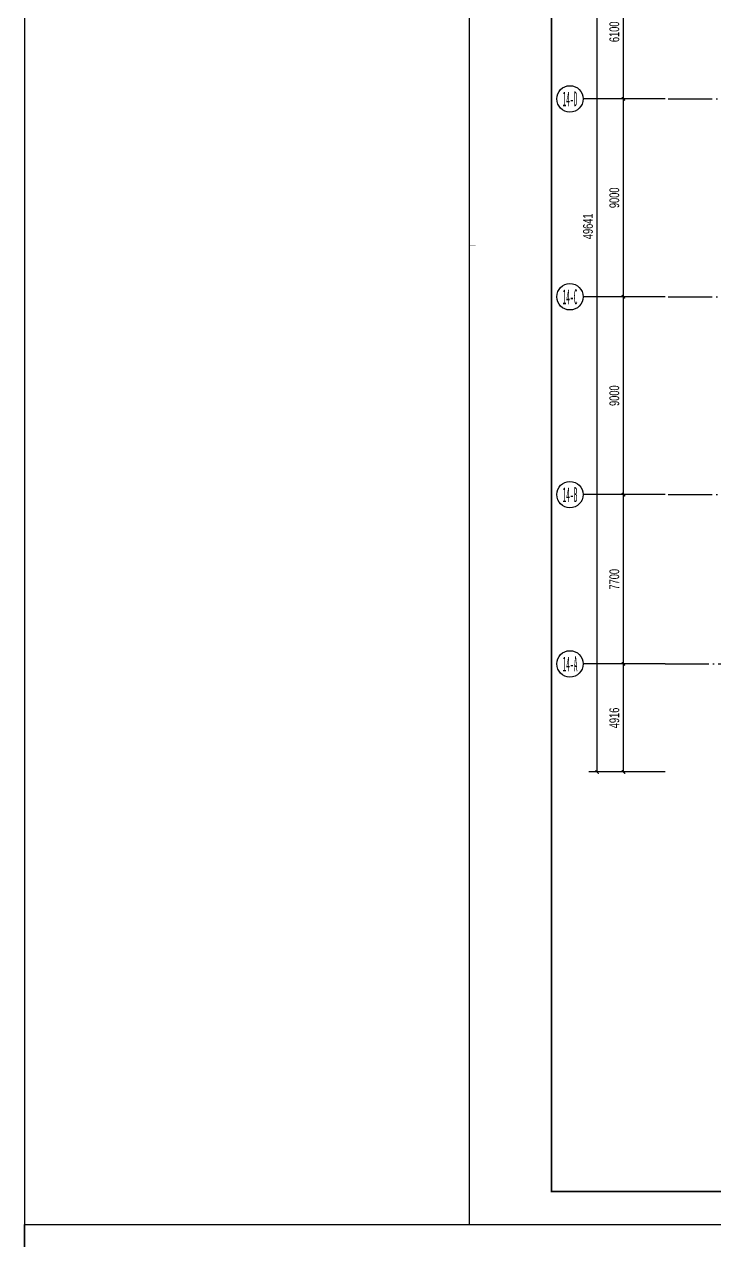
# Model space of a CAD drawing. Extents: x -233336 to 840473, y -28113 to 330904.
# Drawn here: x -38668 to -7261, y 62867 to 118191 of the extents above; entities that cross this region are included whole.
import ezdxf
from ezdxf.enums import TextEntityAlignment as Align
from ezdxf.xclip import XClip

# ---------------------------------------------------------------- set-up
doc = ezdxf.new("R2010")
doc.units = 0
doc.header["$LTSCALE"] = 1000
doc.header["$XCLIPFRAME"] = 2
doc.linetypes.add('104-14# 核心筒$0$DOTE', pattern=[2.42, 2, -0.2, 0.02, -0.2])
doc.layers.get('0').update_dxf_attribs({"linetype": 'CONTINUOUS'})
doc.layers.get('Defpoints').update_dxf_attribs({"linetype": 'CONTINUOUS'})
for name, color, linetype in [('104-14# 核心筒$0$01-标注_轴线坐标', 8, 'CONTINUOUS'), ('104-14# 核心筒$0$A_AXIS-轴线', 8, '104-14# 核心筒$0$DOTE'), ('104-14# 核心筒$0$AXIS_TEXT', 7, 'CONTINUOUS'), ('AXIS_TEXT', 7, 'CONTINUOUS')]:
    doc.layers.add(name, color=color, linetype=linetype)
doc.styles.add('104-14# 核心筒$0$_TCH_AXIS', font='STXIHEI.TTF', dxfattribs={"width": 0.8})
doc.styles.add('104-14# 核心筒$0$_TCH_DIM_T3', font='ros.shx', dxfattribs={"width": 0.705882, "bigfont": 'jd.shx'})
doc.styles.add('COMPLEX', font='COMPLEX')
doc.dimstyles.new('104-14# 核心筒$0$_TCH_ARCH&&150', dxfattribs={"dimtxt": 446.25, "dimasz": 150, "dimexe": 375, "dimexo": 450, "dimgap": 189.375, "dimtad": 1, "dimdec": 0, "dimzin": 0, "dimdsep": 46, "dimtxsty": '104-14# 核心筒$0$_TCH_DIM_T3', "dimblk": '104-14# 核心筒$0$_ArchTick', "dimcen": 0.09, "dimclrt": 7, "dimazin": 2, "dimtfac": 1, "dimtdec": 0, "dimtix": 1, "dimtmove": 2, "dimatfit": 3, "dimfxl": 0, "dimtolj": 1, "dimtzin": 0, "dimarcsym": 0})

# ---------------------------------------------------------------- blocks, each defined once
blk = doc.blocks.new('图框-A1+1-2')
at = {"const_width": 0.05}
blk.add_lwpolyline([(0, 0), (1261, 0), (1261, 594), (0, 594)], close=True, dxfattribs=at)
blk = doc.blocks.new('图框-A1+1-4')
for points, const_width in [([(0, 0), (1051, 0), (1051, 594), (0, 594)], 0.05), ([(976, 584), (25, 584), (25, 10), (976, 10)], 0.5)]:
    blk.add_lwpolyline(points, close=True, dxfattribs=dict(const_width=const_width))
at = {"const_width": 0.05}
blk.add_lwpolyline([(0, 297), (2, 297)], dxfattribs=at)
blk = doc.blocks.new('_AXISO')
blk.add_circle((0, 0), 0.5)
at = {"layer": 'AXIS_TEXT', "style": 'COMPLEX', "width": 1.041667}
blk.add_attdef('A', text='', height=0.56, dxfattribs=at).set_placement((-0.25, -0.28), (0.25, -0.28), align=Align.FIT)
blk = doc.blocks.new('104-14# 核心筒$0$_ArchTick')
at = {"color": 0, "linetype": 'ByBlock', "const_width": 0.4}
blk.add_lwpolyline([(-0.5, -0.5), (0.5, 0.5)], dxfattribs=at)
blk = doc.blocks.new('*D342')
at = {"layer": '104-14# 核心筒$0$01-标注_轴线坐标', "color": 0, "lineweight": -2}
for p, q in [((-9520, 133825), (-12988, 133825)), ((-12613, 84184), (-12613, 133825)), ((-9520, 84184), (-12988, 84184))]:
    blk.add_line(p, q, dxfattribs=at)
at = {"layer": 'Defpoints', "color": 0}
for p in [(-12613, 133825), (-9070, 133825), (-9070, 84184)]:
    blk.add_point(p, dxfattribs=at)
at = {"layer": '104-14# 核心筒$0$01-标注_轴线坐标', "color": 0, "lineweight": -2, "xscale": 150, "yscale": 150, "zscale": 150}
for p, rotation in [((-12613, 133825), 90), ((-12613, 84184), 270)]:
    blk.add_blockref('104-14# 核心筒$0$_ArchTick', p, dxfattribs=dict(at, rotation=rotation))
at = {"layer": '104-14# 核心筒$0$01-标注_轴线坐标', "color": 7, "insert": (-13025, 109004), "char_height": 446.2, "attachment_point": 5, "rotation": 90, "style": '104-14# 核心筒$0$_TCH_DIM_T3'}
blk.add_mtext('\\A1;49641', dxfattribs=at)
blk = doc.blocks.new('*D343')
at = {"layer": '104-14# 核心筒$0$01-标注_轴线坐标', "color": 0, "lineweight": -2}
for p, q in [((-9520, 89100), (-11788, 89100)), ((-11413, 84184), (-11413, 89100)), ((-9520, 84184), (-11788, 84184))]:
    blk.add_line(p, q, dxfattribs=at)
at = {"layer": 'Defpoints', "color": 0}
for p in [(-11413, 89100), (-9070, 89100), (-9070, 84184)]:
    blk.add_point(p, dxfattribs=at)
at = {"layer": '104-14# 核心筒$0$01-标注_轴线坐标', "color": 0, "lineweight": -2, "xscale": 150, "yscale": 150, "zscale": 150}
for p, rotation in [((-11413, 89100), 90), ((-11413, 84184), 270)]:
    blk.add_blockref('104-14# 核心筒$0$_ArchTick', p, dxfattribs=dict(at, rotation=rotation))
at = {"layer": '104-14# 核心筒$0$01-标注_轴线坐标', "color": 7, "insert": (-11825, 86642), "char_height": 446.2, "attachment_point": 5, "rotation": 90, "style": '104-14# 核心筒$0$_TCH_DIM_T3'}
blk.add_mtext('\\A1;4916', dxfattribs=at)
blk = doc.blocks.new('*D344')
at = {"layer": '104-14# 核心筒$0$01-标注_轴线坐标', "color": 0, "lineweight": -2}
for p, q in [((-9520, 96800), (-11788, 96800)), ((-11413, 89100), (-11413, 96800)), ((-9520, 89100), (-11788, 89100))]:
    blk.add_line(p, q, dxfattribs=at)
at = {"layer": 'Defpoints', "color": 0}
for p in [(-11413, 96800), (-9070, 96800), (-9070, 89100)]:
    blk.add_point(p, dxfattribs=at)
at = {"layer": '104-14# 核心筒$0$01-标注_轴线坐标', "color": 0, "lineweight": -2, "xscale": 150, "yscale": 150, "zscale": 150}
for p, rotation in [((-11413, 96800), 90), ((-11413, 89100), 270)]:
    blk.add_blockref('104-14# 核心筒$0$_ArchTick', p, dxfattribs=dict(at, rotation=rotation))
at = {"layer": '104-14# 核心筒$0$01-标注_轴线坐标', "color": 7, "insert": (-11825, 92950), "char_height": 446.2, "attachment_point": 5, "rotation": 90, "style": '104-14# 核心筒$0$_TCH_DIM_T3'}
blk.add_mtext('\\A1;7700', dxfattribs=at)
blk = doc.blocks.new('*D345')
at = {"layer": '104-14# 核心筒$0$01-标注_轴线坐标', "color": 0, "lineweight": -2}
for p, q in [((-9520, 105800), (-11788, 105800)), ((-11413, 96800), (-11413, 105800)), ((-9520, 96800), (-11788, 96800))]:
    blk.add_line(p, q, dxfattribs=at)
at = {"layer": 'Defpoints', "color": 0}
for p in [(-11413, 105800), (-9070, 105800), (-9070, 96800)]:
    blk.add_point(p, dxfattribs=at)
at = {"layer": '104-14# 核心筒$0$01-标注_轴线坐标', "color": 0, "lineweight": -2, "xscale": 150, "yscale": 150, "zscale": 150}
for p, rotation in [((-11413, 105800), 90), ((-11413, 96800), 270)]:
    blk.add_blockref('104-14# 核心筒$0$_ArchTick', p, dxfattribs=dict(at, rotation=rotation))
at = {"layer": '104-14# 核心筒$0$01-标注_轴线坐标', "color": 7, "insert": (-11825, 101300), "char_height": 446.2, "attachment_point": 5, "rotation": 90, "style": '104-14# 核心筒$0$_TCH_DIM_T3'}
blk.add_mtext('\\A1;9000', dxfattribs=at)
blk = doc.blocks.new('*D346')
at = {"layer": '104-14# 核心筒$0$01-标注_轴线坐标', "color": 0, "lineweight": -2}
for p, q in [((-9520, 114800), (-11788, 114800)), ((-11413, 105800), (-11413, 114800)), ((-9520, 105800), (-11788, 105800))]:
    blk.add_line(p, q, dxfattribs=at)
at = {"layer": 'Defpoints', "color": 0}
for p in [(-11413, 114800), (-9070, 114800), (-9070, 105800)]:
    blk.add_point(p, dxfattribs=at)
at = {"layer": '104-14# 核心筒$0$01-标注_轴线坐标', "color": 0, "lineweight": -2, "xscale": 150, "yscale": 150, "zscale": 150}
for p, rotation in [((-11413, 114800), 90), ((-11413, 105800), 270)]:
    blk.add_blockref('104-14# 核心筒$0$_ArchTick', p, dxfattribs=dict(at, rotation=rotation))
at = {"layer": '104-14# 核心筒$0$01-标注_轴线坐标', "color": 7, "insert": (-11825, 110300), "char_height": 446.2, "attachment_point": 5, "rotation": 90, "style": '104-14# 核心筒$0$_TCH_DIM_T3'}
blk.add_mtext('\\A1;9000', dxfattribs=at)
blk = doc.blocks.new('*D347')
at = {"layer": '104-14# 核心筒$0$01-标注_轴线坐标', "color": 0, "lineweight": -2}
for p, q in [((-9520, 120900), (-11788, 120900)), ((-11413, 114800), (-11413, 120900)), ((-9520, 114800), (-11788, 114800))]:
    blk.add_line(p, q, dxfattribs=at)
at = {"layer": 'Defpoints', "color": 0}
for p in [(-11413, 120900), (-9070, 120900), (-9070, 114800)]:
    blk.add_point(p, dxfattribs=at)
at = {"layer": '104-14# 核心筒$0$01-标注_轴线坐标', "color": 0, "lineweight": -2, "xscale": 150, "yscale": 150, "zscale": 150}
for p, rotation in [((-11413, 120900), 90), ((-11413, 114800), 270)]:
    blk.add_blockref('104-14# 核心筒$0$_ArchTick', p, dxfattribs=dict(at, rotation=rotation))
at = {"layer": '104-14# 核心筒$0$01-标注_轴线坐标', "color": 7, "insert": (-11825, 117850), "char_height": 446.2, "attachment_point": 5, "rotation": 90, "style": '104-14# 核心筒$0$_TCH_DIM_T3'}
blk.add_mtext('\\A1;6100', dxfattribs=at)
blk = doc.blocks.new('104-14# 核心筒')
at = {"layer": '104-14# 核心筒$0$01-标注_轴线坐标'}
for p, q in [((-9907.7, 114800), (-13243.8, 114800)), ((-9907.7, 105800), (-13243.8, 105800)), ((-9907.7, 96800), (-13243.8, 96800)), ((-9907.7, 89100), (-13243.8, 89100))]:
    blk.add_line(p, q, dxfattribs=at)
at = {"layer": '104-14# 核心筒$0$A_AXIS-轴线'}
for p, q in [((-9370.1, 114800), (120259.9, 114800)), ((-9370.1, 105800), (120259.9, 105800)), ((-9370.1, 96800), (120259.9, 96800)), ((-9520, 89100), (68400, 89100))]:
    blk.add_line(p, q, dxfattribs=at)
at = {"layer": '104-14# 核心筒$0$01-标注_轴线坐标'}
ref = blk.add_blockref('_AXISO', (-13843.8, 114800), dxfattribs=dict(at, xscale=1200, yscale=1200, zscale=1200))
ref.add_attrib('A', '14-D', dxfattribs={"layer": '104-14# 核心筒$0$AXIS_TEXT', "height": 678.82, "style": '104-14# 核心筒$0$_TCH_AXIS', "width": 0.427541}).set_placement((-14183.2, 114460.6), (-13504.4, 114460.6), align=Align.FIT)
ref = blk.add_blockref('_AXISO', (-13843.8, 105800), dxfattribs=dict(at, xscale=1200, yscale=1200, zscale=1200))
ref.add_attrib('A', '14-C', dxfattribs={"layer": '104-14# 核心筒$0$AXIS_TEXT', "height": 678.82, "style": '104-14# 核心筒$0$_TCH_AXIS', "width": 0.414447}).set_placement((-14183.2, 105460.6), (-13504.4, 105460.6), align=Align.FIT)
ref = blk.add_blockref('_AXISO', (-13843.8, 96800), dxfattribs=dict(at, xscale=1200, yscale=1200, zscale=1200))
ref.add_attrib('A', '14-B', dxfattribs={"layer": '104-14# 核心筒$0$AXIS_TEXT', "height": 678.82, "style": '104-14# 核心筒$0$_TCH_AXIS', "width": 0.46363}).set_placement((-14183.2, 96460.6), (-13504.4, 96460.6), align=Align.FIT)
ref = blk.add_blockref('_AXISO', (-13843.8, 89100), dxfattribs=dict(at, xscale=1200, yscale=1200, zscale=1200))
ref.add_attrib('A', '14-A', dxfattribs={"layer": '104-14# 核心筒$0$AXIS_TEXT', "height": 678.82, "style": '104-14# 核心筒$0$_TCH_AXIS', "width": 0.428326}).set_placement((-14183.2, 88760.6), (-13504.4, 88760.6), align=Align.FIT)
for p1, p2, distance, text, picture, middle in [((-9070, 84183.6), (-9070, 133825), 3542.6, '49641', '*D342', (-13025.1, 109004.3)), ((-9070, 114800), (-9070, 120900), 2342.6, '6100', '*D347', (-11825.1, 117850)), ((-9070, 105800), (-9070, 114800), 2342.6, '9000', '*D346', (-11825.1, 110300)), ((-9070, 96800), (-9070, 105800), 2342.6, '9000', '*D345', (-11825.1, 101300)), ((-9070, 89100), (-9070, 96800), 2342.6, '7700', '*D344', (-11825.1, 92950)), ((-9070, 84183.6), (-9070, 89100), 2342.6, '4916', '*D343', (-11825.1, 86641.8))]:
    dim = blk.add_aligned_dim(p1=p1, p2=p2, distance=distance, text=text, dimstyle='104-14# 核心筒$0$_TCH_ARCH&&150', dxfattribs=at)
    dim.commit()
    dim.dimension.update_dxf_attribs({"geometry": picture, "text_midpoint": middle})
blk = doc.blocks.new('X-104 14#平面')
for points in [[(-18433.5, 63600), (139216.5, 63600), (139216.5, 152700), (-18433.5, 152700)], [(-38664.4, 63600), (150485.6, 63600), (150485.6, -25500), (-38664.4, -25500)]]:
    blk.add_lwpolyline(points, close=True)
ref = blk.add_blockref('104-14# 核心筒', (0, 0))
XClip(ref).set_block_clipping_path([(-38664.3623821461, -25500), (139216.5485069363, 330900)])
at = {"xscale": 150, "yscale": 150, "zscale": 150}
for name, p in [('图框-A1+1-4', (-18433.5, 63600)), ('图框-A1+1-2', (-38664.4, -25500))]:
    blk.add_blockref(name, p, dxfattribs=at)

msp = doc.modelspace()

# ---------------------------------------------------------------- block references
msp.add_blockref('X-104 14#平面', (0, 0))

doc.saveas('drawing.dxf')
